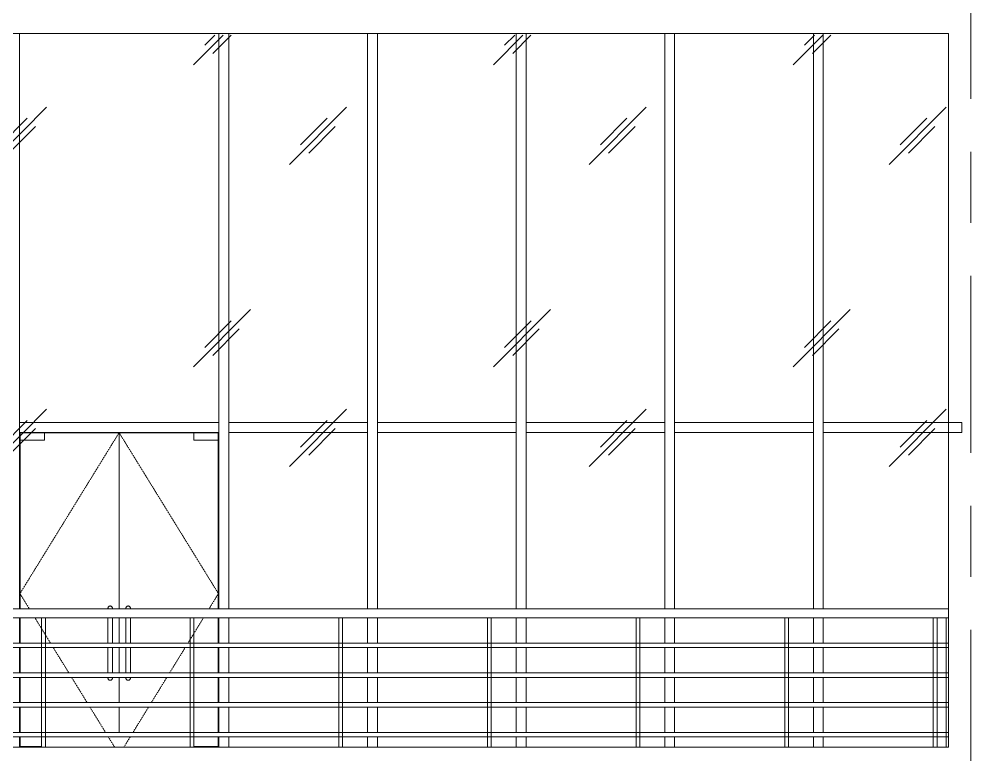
# Model space of a CAD drawing. Header units: millimetres. Extents: x -2100 to 124761, y -10432 to 93550.
# Drawn here: x 102608 to 109111, y 5500 to 10446 of the extents above; entities that cross this region are included whole.
import ezdxf

# ---------------------------------------------------------------- set-up
doc = ezdxf.new("R2010")
doc.units = ezdxf.units.MM
doc.linetypes.add('Centre', pattern=[31.75, 6.35, -4.7625, 15.875, -4.7625])
doc.linetypes.add('Dash 1_16_', pattern=[3.175, 1.5875, -1.5875])
for name, color, linetype, lineweight in [('A-DOOR-GLAZ', 152, 'Continuous', 5), ('A-GLAZ-CWMG', 55, 'Continuous', 5), ('CUA', 31, 'Continuous', 9), ('KINH', 152, 'Continuous', 5), ('NET THAY 1', 41, 'Continuous', 5), ('NET THAY 2', 55, 'Continuous', 5), ('NET-THAY', 2, 'Continuous', 9), ('TRUC', 225, 'Continuous', 5)]:
    doc.layers.add(name, color=color, linetype=linetype, lineweight=lineweight)

# ---------------------------------------------------------------- blocks, each defined once
blk = doc.blocks.new('CUA KINH BAN LE SAN MO 2 HUONG - Type 1-1982843-MẶT ĐỨNG TRỤC Q-A')
at = {"layer": 'A-DOOR-GLAZ'}
for p, q in [((-17847.3, 7615.7), (-17847.3, 6479.6)), ((-17181.1, 7665.7), (-17682.3, 7665.7)), ((-17181.1, 6479.4), (-17181.1, 7665.7)), ((-16678.9, 7665.7), (-17180.1, 7665.7)), ((-17180.1, 7665.7), (-17180.1, 6479.4)), ((-16513.9, 6479.5), (-16513.9, 7615.7)), ((-17847.3, 6420.1), (-17847.3, 6249.5)), ((-17181.1, 6249.5), (-17181.1, 6420.3)), ((-17180.1, 6420.3), (-17180.1, 6249.5)), ((-16513.9, 6249.5), (-16513.9, 6420.1)), ((-17847.3, 6220.5), (-17847.3, 6049.5)), ((-17181.1, 6049.5), (-17181.1, 6220.5)), ((-17180.1, 6220.5), (-17180.1, 6049.5)), ((-16513.9, 6049.5), (-16513.9, 6220.5)), ((-17847.3, 6020.5), (-17847.3, 5849.5)), ((-17181.1, 5849.5), (-17181.1, 6020.5)), ((-17180.1, 6020.5), (-17180.1, 5849.5)), ((-16513.9, 5849.5), (-16513.9, 6020.5)), ((-17847.3, 5820.5), (-17847.3, 5649.5)), ((-17181.1, 5649.5), (-17181.1, 5820.5)), ((-17180.1, 5820.5), (-17180.1, 5649.5)), ((-16513.9, 5649.5), (-16513.9, 5820.5)), ((-17847.3, 5620.5), (-17847.3, 5555)), ((-16513.9, 5555), (-16513.9, 5620.5))]:
    blk.add_line(p, q, dxfattribs=at)
at = {"layer": 'CUA', "lineweight": 5}
for p, q in [((-17848.3, 6479.6), (-17848.3, 7666.7)), ((-17848.3, 7666.7), (-16512.9, 7666.7)), ((-17682.3, 7665.7), (-17847.3, 7665.7)), ((-17847.3, 7665.7), (-17847.3, 7615.7)), ((-17847.3, 7615.7), (-17682.3, 7615.7)), ((-17682.3, 7615.7), (-17682.3, 7665.7)), ((-16513.9, 7665.7), (-16678.9, 7665.7)), ((-16678.9, 7665.7), (-16678.9, 7615.7)), ((-16678.9, 7615.7), (-16513.9, 7615.7)), ((-16513.9, 7615.7), (-16513.9, 7665.7)), ((-16512.9, 7666.7), (-16512.9, 6479.5)), ((-17848.3, 6249.5), (-17848.3, 6420.1)), ((-17256.1, 6420.7), (-17256.1, 6249.5)), ((-17226.1, 6249.5), (-17226.1, 6420.3)), ((-17135.1, 6420.3), (-17135.1, 6249.5)), ((-17105.1, 6249.5), (-17105.1, 6420.7)), ((-16512.9, 6420.1), (-16512.9, 6249.5)), ((-17848.3, 6049.5), (-17848.3, 6220.5)), ((-17256.1, 6220.5), (-17256.1, 6050)), ((-17226.1, 6050), (-17226.1, 6220.5)), ((-17135.1, 6220.5), (-17135.1, 6050)), ((-17105.1, 6050), (-17105.1, 6220.5)), ((-16512.9, 6220.5), (-16512.9, 6049.5)), ((-17848.3, 5849.5), (-17848.3, 6020.5)), ((-16512.9, 6020.5), (-16512.9, 5849.5)), ((-17848.3, 5649.5), (-17848.3, 5820.5)), ((-16512.9, 5820.5), (-16512.9, 5649.5)), ((-17848.3, 5550.1), (-17848.3, 5620.5)), ((-16512.9, 5620.5), (-16512.9, 5550.1)), ((-17847.3, 5555), (-17847.3, 5550.1)), ((-17702.4, 5555), (-17847.3, 5555)), ((-16513.9, 5555), (-16677.4, 5555)), ((-16513.9, 5550.1), (-16513.9, 5555))]:
    blk.add_line(p, q, dxfattribs=at)
at = {"layer": 'CUA', "linetype": 'Dash 1_16_', "lineweight": 5}
for points in [[(-17784.5, 6480), (-17848.3, 6583.3), (-17181.1, 7665.7), (-16512.9, 6583.3), (-16576.6, 6480)], [(-17642.7, 6250), (-17747.5, 6420)], [(-16613.5, 6420), (-16718.2, 6250)], [(-17519.3, 6050), (-17624.2, 6220)], [(-16736.7, 6220), (-16841.4, 6050)], [(-17396, 5850), (-17500.8, 6020)], [(-16859.9, 6020), (-16964.6, 5850)], [(-17272.6, 5650), (-17377.5, 5820)], [(-16983, 5820), (-17087.7, 5650)], [(-17210.9, 5550), (-17254.1, 5620)], [(-17106.2, 5620), (-17149.3, 5550)]]:
    blk.add_lwpolyline(points, dxfattribs=at)
at = {"layer": 'CUA', "lineweight": 5, "flags": 128}
for points in [[(-17256.1, 6485.6), (-17256.1, 6486.2), (-17256, 6486.8), (-17255.9, 6487.4), (-17255.8, 6488), (-17255.7, 6488.6), (-17255.5, 6489.1), (-17255.3, 6489.7), (-17255.1, 6490.3), (-17254.9, 6490.8), (-17254.7, 6491.4), (-17254.4, 6491.9), (-17254.1, 6492.5), (-17253.8, 6493), (-17253.5, 6493.5), (-17253.1, 6494), (-17252.8, 6494.4), (-17252.4, 6494.9), (-17252, 6495.3), (-17251.6, 6495.8), (-17251.1, 6496.2), (-17250.7, 6496.6), (-17250.2, 6496.9), (-17249.7, 6497.3), (-17249.2, 6497.6), (-17248.7, 6497.9), (-17248.2, 6498.2), (-17247.6, 6498.5), (-17247.1, 6498.8), (-17246.5, 6499), (-17246, 6499.2), (-17245.4, 6499.4), (-17244.8, 6499.5), (-17244.2, 6499.7), (-17243.7, 6499.8), (-17243.1, 6499.9), (-17242.5, 6499.9), (-17241.9, 6500), (-17241.3, 6500), (-17241.1, 6500)], [(-17256.1, 6481.5), (-17256.1, 6482.1), (-17256.1, 6482.6), (-17256.1, 6483.1), (-17256.1, 6483.5), (-17256.1, 6483.9), (-17256.1, 6484.2), (-17256.1, 6484.5), (-17256.1, 6484.7), (-17256.1, 6484.9), (-17256.1, 6485), (-17256.1, 6485)], [(-17256.1, 6485), (-17256.1, 6485), (-17256.1, 6484.9), (-17256.1, 6484.7), (-17256.1, 6484.6), (-17256.1, 6484.3), (-17256.1, 6484), (-17256.1, 6483.6), (-17256.1, 6483.2), (-17256.1, 6482.8), (-17256.1, 6482.2), (-17256.1, 6481.7), (-17256.1, 6481), (-17256.1, 6480.4), (-17256.1, 6479.7)], [(-17241.1, 6500), (-17240.5, 6500), (-17239.9, 6500), (-17239.3, 6499.9), (-17238.7, 6499.8), (-17238.1, 6499.7), (-17237.5, 6499.6), (-17237, 6499.4), (-17236.4, 6499.2), (-17235.8, 6499), (-17235.3, 6498.8), (-17234.7, 6498.6), (-17234.2, 6498.3), (-17233.6, 6498), (-17233.1, 6497.7), (-17232.6, 6497.4), (-17232.1, 6497), (-17231.7, 6496.7), (-17231.2, 6496.3), (-17230.8, 6495.9), (-17230.3, 6495.5), (-17229.9, 6495), (-17229.5, 6494.6), (-17229.2, 6494.1), (-17228.8, 6493.6), (-17228.5, 6493.1), (-17228.2, 6492.6), (-17227.9, 6492.1), (-17227.6, 6491.5), (-17227.4, 6491), (-17227.1, 6490.4), (-17226.9, 6489.9), (-17226.7, 6489.3), (-17226.6, 6488.7), (-17226.4, 6488.1), (-17226.3, 6487.5), (-17226.2, 6487), (-17226.2, 6486.4), (-17226.1, 6485.8), (-17226.1, 6485.2)], [(-17226.1, 6485), (-17226.1, 6484.9), (-17226.1, 6484.7), (-17226.1, 6484.6), (-17226.1, 6484.3), (-17226.1, 6484), (-17226.1, 6483.6), (-17226.1, 6483.2), (-17226.1, 6482.8), (-17226.1, 6482.2), (-17226.1, 6481.7)], [(-17226.1, 6479.5), (-17226.1, 6480.2), (-17226.1, 6480.9), (-17226.1, 6481.5), (-17226.1, 6482.1), (-17226.1, 6482.6), (-17226.1, 6483.1), (-17226.1, 6483.5), (-17226.1, 6483.9), (-17226.1, 6484.2), (-17226.1, 6484.5), (-17226.1, 6484.7), (-17226.1, 6484.9), (-17226.1, 6485), (-17226.1, 6485)], [(-17135.1, 6485.6), (-17135.1, 6486.2), (-17135, 6486.8), (-17134.9, 6487.4), (-17134.8, 6488), (-17134.7, 6488.6), (-17134.5, 6489.1), (-17134.3, 6489.7), (-17134.1, 6490.3), (-17133.9, 6490.8), (-17133.7, 6491.4), (-17133.4, 6491.9), (-17133.1, 6492.5), (-17132.8, 6493), (-17132.5, 6493.5), (-17132.1, 6494), (-17131.8, 6494.4), (-17131.4, 6494.9), (-17131, 6495.3), (-17130.6, 6495.8), (-17130.1, 6496.2), (-17129.7, 6496.6), (-17129.2, 6496.9), (-17128.7, 6497.3), (-17128.2, 6497.6), (-17127.7, 6497.9), (-17127.2, 6498.2), (-17126.6, 6498.5), (-17126.1, 6498.8), (-17125.5, 6499), (-17125, 6499.2), (-17124.4, 6499.4), (-17123.8, 6499.5), (-17123.2, 6499.7), (-17122.7, 6499.8), (-17122.1, 6499.9), (-17121.5, 6499.9), (-17120.9, 6500), (-17120.3, 6500), (-17120.1, 6500)], [(-17135.1, 6481.5), (-17135.1, 6482.1), (-17135.1, 6482.6), (-17135.1, 6483.1), (-17135.1, 6483.5), (-17135.1, 6483.9), (-17135.1, 6484.2), (-17135.1, 6484.5), (-17135.1, 6484.7), (-17135.1, 6484.9), (-17135.1, 6485), (-17135.1, 6485)], [(-17135.1, 6485), (-17135.1, 6485), (-17135.1, 6484.9), (-17135.1, 6484.7), (-17135.1, 6484.6), (-17135.1, 6484.3), (-17135.1, 6484), (-17135.1, 6483.6), (-17135.1, 6483.2), (-17135.1, 6482.8), (-17135.1, 6482.2), (-17135.1, 6481.7), (-17135.1, 6481), (-17135.1, 6480.4), (-17135.1, 6479.7)], [(-17120.1, 6500), (-17119.5, 6500), (-17118.9, 6500), (-17118.3, 6499.9), (-17117.7, 6499.8), (-17117.1, 6499.7), (-17116.5, 6499.6), (-17116, 6499.4), (-17115.4, 6499.2), (-17114.8, 6499), (-17114.3, 6498.8), (-17113.7, 6498.6), (-17113.2, 6498.3), (-17112.6, 6498), (-17112.1, 6497.7), (-17111.6, 6497.4), (-17111.1, 6497), (-17110.7, 6496.7), (-17110.2, 6496.3), (-17109.8, 6495.9), (-17109.3, 6495.5), (-17108.9, 6495), (-17108.5, 6494.6), (-17108.2, 6494.1), (-17107.8, 6493.6), (-17107.5, 6493.1), (-17107.2, 6492.6), (-17106.9, 6492.1), (-17106.6, 6491.5), (-17106.4, 6491), (-17106.1, 6490.4), (-17105.9, 6489.9), (-17105.7, 6489.3), (-17105.6, 6488.7), (-17105.4, 6488.1), (-17105.3, 6487.5), (-17105.2, 6487), (-17105.2, 6486.4), (-17105.1, 6485.8), (-17105.1, 6485.2)], [(-17105.1, 6485), (-17105.1, 6484.9), (-17105.1, 6484.7), (-17105.1, 6484.6), (-17105.1, 6484.3), (-17105.1, 6484), (-17105.1, 6483.6), (-17105.1, 6483.2), (-17105.1, 6482.8), (-17105.1, 6482.2), (-17105.1, 6481.7)], [(-17105.1, 6479.5), (-17105.1, 6480.2), (-17105.1, 6480.9), (-17105.1, 6481.5), (-17105.1, 6482.1), (-17105.1, 6482.6), (-17105.1, 6483.1), (-17105.1, 6483.5), (-17105.1, 6483.9), (-17105.1, 6484.2), (-17105.1, 6484.5), (-17105.1, 6484.7), (-17105.1, 6484.9), (-17105.1, 6485), (-17105.1, 6485)], [(-17256.1, 6019.8), (-17256.1, 6019.1), (-17256.1, 6018.5), (-17256.1, 6017.9), (-17256.1, 6017.4), (-17256.1, 6016.9), (-17256.1, 6016.5), (-17256.1, 6016.1), (-17256.1, 6015.8), (-17256.1, 6015.5), (-17256.1, 6015.3), (-17256.1, 6015.1), (-17256.1, 6015), (-17256.1, 6015)], [(-17256.1, 6015), (-17256.1, 6015.1), (-17256.1, 6015.3), (-17256.1, 6015.4), (-17256.1, 6015.7), (-17256.1, 6016), (-17256.1, 6016.4), (-17256.1, 6016.8), (-17256.1, 6017.2), (-17256.1, 6017.8), (-17256.1, 6018.3)], [(-17241.1, 6000), (-17241.7, 6000), (-17242.3, 6000), (-17242.9, 6000.1), (-17243.5, 6000.2), (-17244.1, 6000.3), (-17244.7, 6000.4), (-17245.2, 6000.6), (-17245.8, 6000.8), (-17246.4, 6001), (-17246.9, 6001.2), (-17247.5, 6001.4), (-17248, 6001.7), (-17248.6, 6002), (-17249.1, 6002.3), (-17249.6, 6002.6), (-17250.1, 6003), (-17250.5, 6003.3), (-17251, 6003.7), (-17251.4, 6004.1), (-17251.9, 6004.5), (-17252.3, 6005), (-17252.7, 6005.4), (-17253, 6005.9), (-17253.4, 6006.4), (-17253.7, 6006.9), (-17254, 6007.4), (-17254.3, 6007.9), (-17254.6, 6008.5), (-17254.9, 6009), (-17255.1, 6009.6), (-17255.3, 6010.1), (-17255.5, 6010.7), (-17255.6, 6011.3), (-17255.8, 6011.9), (-17255.9, 6012.5), (-17256, 6013), (-17256, 6013.6), (-17256.1, 6014.2), (-17256.1, 6014.8)], [(-17226.1, 6014.4), (-17226.2, 6013.8), (-17226.2, 6013.2), (-17226.3, 6012.6), (-17226.4, 6012), (-17226.5, 6011.4), (-17226.7, 6010.9), (-17226.9, 6010.3), (-17227.1, 6009.7), (-17227.3, 6009.2), (-17227.5, 6008.6), (-17227.8, 6008.1), (-17228.1, 6007.5), (-17228.4, 6007), (-17228.7, 6006.5), (-17229.1, 6006), (-17229.4, 6005.6), (-17229.8, 6005.1), (-17230.2, 6004.7), (-17230.7, 6004.2), (-17231.1, 6003.8), (-17231.5, 6003.4), (-17232, 6003.1), (-17232.5, 6002.7), (-17233, 6002.4), (-17233.5, 6002.1), (-17234, 6001.8), (-17234.6, 6001.5), (-17235.1, 6001.2), (-17235.7, 6001), (-17236.2, 6000.8), (-17236.8, 6000.6), (-17237.4, 6000.5), (-17238, 6000.3), (-17238.6, 6000.2), (-17239.1, 6000.1), (-17239.7, 6000.1), (-17240.3, 6000), (-17240.9, 6000), (-17241.1, 6000)], [(-17226.1, 6015), (-17226.1, 6015), (-17226.1, 6015.1), (-17226.1, 6015.3), (-17226.1, 6015.4), (-17226.1, 6015.7), (-17226.1, 6016), (-17226.1, 6016.4), (-17226.1, 6016.8), (-17226.1, 6017.2), (-17226.1, 6017.8), (-17226.1, 6018.3), (-17226.1, 6019), (-17226.1, 6019.6), (-17226.1, 6020.3)], [(-17226.1, 6018.5), (-17226.1, 6017.9), (-17226.1, 6017.4), (-17226.1, 6016.9), (-17226.1, 6016.5), (-17226.1, 6016.1), (-17226.1, 6015.8), (-17226.1, 6015.5), (-17226.1, 6015.3), (-17226.1, 6015.1), (-17226.1, 6015), (-17226.1, 6015)], [(-17135.1, 6019.8), (-17135.1, 6019.1), (-17135.1, 6018.5), (-17135.1, 6017.9), (-17135.1, 6017.4), (-17135.1, 6016.9), (-17135.1, 6016.5), (-17135.1, 6016.1), (-17135.1, 6015.8), (-17135.1, 6015.5), (-17135.1, 6015.3), (-17135.1, 6015.1), (-17135.1, 6015), (-17135.1, 6015)], [(-17135.1, 6015), (-17135.1, 6015.1), (-17135.1, 6015.3), (-17135.1, 6015.4), (-17135.1, 6015.7), (-17135.1, 6016), (-17135.1, 6016.4), (-17135.1, 6016.8), (-17135.1, 6017.2), (-17135.1, 6017.8), (-17135.1, 6018.3)], [(-17120.1, 6000), (-17120.7, 6000), (-17121.3, 6000), (-17121.9, 6000.1), (-17122.5, 6000.2), (-17123.1, 6000.3), (-17123.7, 6000.4), (-17124.2, 6000.6), (-17124.8, 6000.8), (-17125.4, 6001), (-17125.9, 6001.2), (-17126.5, 6001.4), (-17127, 6001.7), (-17127.6, 6002), (-17128.1, 6002.3), (-17128.6, 6002.6), (-17129.1, 6003), (-17129.5, 6003.3), (-17130, 6003.7), (-17130.4, 6004.1), (-17130.9, 6004.5), (-17131.3, 6005), (-17131.7, 6005.4), (-17132, 6005.9), (-17132.4, 6006.4), (-17132.7, 6006.9), (-17133, 6007.4), (-17133.3, 6007.9), (-17133.6, 6008.5), (-17133.9, 6009), (-17134.1, 6009.6), (-17134.3, 6010.1), (-17134.5, 6010.7), (-17134.6, 6011.3), (-17134.8, 6011.9), (-17134.9, 6012.5), (-17135, 6013), (-17135, 6013.6), (-17135.1, 6014.2), (-17135.1, 6014.8)], [(-17105.1, 6014.4), (-17105.2, 6013.8), (-17105.2, 6013.2), (-17105.3, 6012.6), (-17105.4, 6012), (-17105.5, 6011.4), (-17105.7, 6010.9), (-17105.9, 6010.3), (-17106.1, 6009.7), (-17106.3, 6009.2), (-17106.5, 6008.6), (-17106.8, 6008.1), (-17107.1, 6007.5), (-17107.4, 6007), (-17107.7, 6006.5), (-17108.1, 6006), (-17108.4, 6005.6), (-17108.8, 6005.1), (-17109.2, 6004.7), (-17109.7, 6004.2), (-17110.1, 6003.8), (-17110.5, 6003.4), (-17111, 6003.1), (-17111.5, 6002.7), (-17112, 6002.4), (-17112.5, 6002.1), (-17113, 6001.8), (-17113.6, 6001.5), (-17114.1, 6001.2), (-17114.7, 6001), (-17115.2, 6000.8), (-17115.8, 6000.6), (-17116.4, 6000.5), (-17117, 6000.3), (-17117.6, 6000.2), (-17118.1, 6000.1), (-17118.7, 6000.1), (-17119.3, 6000), (-17119.9, 6000), (-17120.1, 6000)], [(-17105.1, 6015), (-17105.1, 6015), (-17105.1, 6015.1), (-17105.1, 6015.3), (-17105.1, 6015.4), (-17105.1, 6015.7), (-17105.1, 6016), (-17105.1, 6016.4), (-17105.1, 6016.8), (-17105.1, 6017.2), (-17105.1, 6017.8), (-17105.1, 6018.3), (-17105.1, 6019), (-17105.1, 6019.6), (-17105.1, 6020.3)], [(-17105.1, 6018.5), (-17105.1, 6017.9), (-17105.1, 6017.4), (-17105.1, 6016.9), (-17105.1, 6016.5), (-17105.1, 6016.1), (-17105.1, 6015.8), (-17105.1, 6015.5), (-17105.1, 6015.3), (-17105.1, 6015.1), (-17105.1, 6015), (-17105.1, 6015)]]:
    blk.add_lwpolyline(points, dxfattribs=at)
at = {"layer": 'CUA', "lineweight": 5}
for centre, start, end in [((-17241.1, 6485), 0, 180), ((-17241.1, 6485), 90, 195), ((-17241.1, 6485), 345, 90), ((-17120.1, 6485), 0, 180), ((-17120.1, 6485), 90, 195), ((-17120.1, 6485), 345, 90), ((-17241.1, 6015), 165, 270), ((-17241.1, 6015), 180, 0), ((-17241.1, 6015), 270, 15), ((-17120.1, 6015), 165, 270), ((-17120.1, 6015), 180, 0), ((-17120.1, 6015), 270, 15)]:
    blk.add_arc(centre, 15, start, end, dxfattribs=at)
blk = doc.blocks.new('Railing - 25mm-1272275-MẶT ĐỨNG TRỤC Q-A')
at = {"layer": 'NET THAY 2'}
for p, q in [((-11702.4, 6419.8), (-11702.4, 5550)), ((-11689.9, 6419.8), (-11702.4, 6419.8)), ((-11677.4, 6419.8), (-11689.9, 6419.8)), ((-11677.4, 5550), (-11677.4, 6419.8))]:
    blk.add_line(p, q, dxfattribs=at)
blk = doc.blocks.new('Railing - 25mm-V171-MẶT ĐỨNG TRỤC Q-A')
at = {"layer": 'NET THAY 2'}
for p, q in [((-11615.4, 6419.8), (-11615.4, 5550)), ((-11602.9, 6419.8), (-11615.4, 6419.8)), ((-11599.8, 6419.8), (-11602.9, 6419.8))]:
    blk.add_line(p, q, dxfattribs=at)
blk = doc.blocks.new('Railing - Railing-1285988-MẶT ĐỨNG TRỤC Q-A')
at = {"layer": 'NET THAY 1'}
for p, q in [((-11599.9, 6250), (-21689.9, 6250)), ((-21689.9, 6220), (-11599.9, 6220)), ((-11599.9, 6050), (-21689.9, 6050)), ((-21689.9, 6020), (-11599.9, 6020)), ((-11599.9, 5850), (-21689.9, 5850)), ((-21689.9, 5820), (-11599.9, 5820)), ((-11599.9, 5650), (-21689.9, 5650)), ((-21689.9, 5620), (-11599.9, 5620))]:
    blk.add_line(p, q, dxfattribs=at)
for name, p in [('Railing - 25mm-1272275-MẶT ĐỨNG TRỤC Q-A', (-6000, 0)), ('Railing - 25mm-1272275-MẶT ĐỨNG TRỤC Q-A', (-5000, 0)), ('Railing - 25mm-1272275-MẶT ĐỨNG TRỤC Q-A', (-4000, 0)), ('Railing - 25mm-1272275-MẶT ĐỨNG TRỤC Q-A', (-3000, 0)), ('Railing - 25mm-1272275-MẶT ĐỨNG TRỤC Q-A', (-2000, 0)), ('Railing - 25mm-1272275-MẶT ĐỨNG TRỤC Q-A', (-1000, 0)), ('Railing - 25mm-1272275-MẶT ĐỨNG TRỤC Q-A', (0, 0)), ('Railing - 25mm-V171-MẶT ĐỨNG TRỤC Q-A', (0, 0))]:
    blk.add_blockref(name, p)
blk = doc.blocks.new('Top Rail Type - Top Rail_Internal_-1285991-MẶT ĐỨNG TRỤC Q-A')
at = {"layer": 'NET THAY 1'}
for p, q in [((-11599.9, 6480), (-21689.9, 6480)), ((-21689.9, 6420), (-11599.9, 6420))]:
    blk.add_line(p, q, dxfattribs=at)
blk = doc.blocks.new('Rectangular Mullion - Rectangular Mullion-1978487-MẶT ĐỨNG TRỤC Q-A')
at = {"layer": 'A-GLAZ-CWMG'}
for p, q in [((-12509.6, 10350), (-12509.6, 6479.4)), ((-12442.9, 10350), (-12442.9, 6479.3)), ((-12509.6, 6420.5), (-12509.6, 6249.5)), ((-12442.9, 6421.3), (-12442.9, 6250)), ((-12509.6, 6220.6), (-12509.6, 6049.5)), ((-12442.9, 6220), (-12442.9, 6050)), ((-12509.6, 6020.6), (-12509.6, 5849.5)), ((-12442.9, 6020), (-12442.9, 5850)), ((-12509.6, 5820.6), (-12509.6, 5649.5)), ((-12442.9, 5820), (-12442.9, 5650)), ((-12509.6, 5620.6), (-12509.6, 5550.1)), ((-12442.9, 5620), (-12442.9, 5550.1))]:
    blk.add_line(p, q, dxfattribs=at)
blk = doc.blocks.new('Rectangular Mullion - Rectangular Mullion-V194-MẶT ĐỨNG TRỤC Q-A')
at = {"layer": 'A-GLAZ-CWMG'}
for p, q in [((-13509.6, 10350), (-13509.6, 6479.6)), ((-13442.9, 10350), (-13442.9, 6479.5)), ((-13509.6, 6420.3), (-13509.6, 6249.5)), ((-13442.9, 6420.4), (-13442.9, 6249.5)), ((-13509.6, 6220.8), (-13509.6, 6049.5)), ((-13442.9, 6220.8), (-13442.9, 6049.5)), ((-13509.6, 6020.8), (-13509.6, 5849.5)), ((-13442.9, 6020.8), (-13442.9, 5849.5)), ((-13509.6, 5820.8), (-13509.6, 5649.5)), ((-13442.9, 5820.8), (-13442.9, 5649.5)), ((-13509.6, 5620.8), (-13509.6, 5550.1)), ((-13442.9, 5620.8), (-13442.9, 5550.1))]:
    blk.add_line(p, q, dxfattribs=at)
blk = doc.blocks.new('Rectangular Mullion - Rectangular Mullion-V195-MẶT ĐỨNG TRỤC Q-A')
at = {"layer": 'A-GLAZ-CWMG'}
for p, q in [((-14509.6, 10350), (-14509.6, 6479.9)), ((-14442.9, 10350), (-14442.9, 6479.5)), ((-14509.6, 6420.2), (-14509.6, 6249.5)), ((-14442.9, 6420.6), (-14442.9, 6249.5)), ((-14509.6, 6220.9), (-14509.6, 6049.5)), ((-14442.9, 6220.9), (-14442.9, 6049.5)), ((-14509.6, 6020.9), (-14509.6, 5849.5)), ((-14442.9, 6020.9), (-14442.9, 5849.5)), ((-14509.6, 5820.9), (-14509.6, 5649.5)), ((-14442.9, 5820.9), (-14442.9, 5649.5)), ((-14509.6, 5620.9), (-14509.6, 5550.1)), ((-14442.9, 5620.9), (-14442.9, 5550.1))]:
    blk.add_line(p, q, dxfattribs=at)
blk = doc.blocks.new('Rectangular Mullion - Rectangular Mullion-V196-MẶT ĐỨNG TRỤC Q-A')
at = {"layer": 'A-GLAZ-CWMG'}
for p, q in [((-15509.6, 10350), (-15509.6, 6479.8)), ((-15442.9, 10350), (-15442.9, 6479.9)), ((-15509.6, 6420.2), (-15509.6, 6249.5)), ((-15442.9, 6420.7), (-15442.9, 6249.5)), ((-15509.6, 6220.5), (-15509.6, 6049.5)), ((-15442.9, 6220.5), (-15442.9, 6049.5)), ((-15509.6, 6020.5), (-15509.6, 5849.5)), ((-15442.9, 6020.5), (-15442.9, 5849.5)), ((-15509.6, 5820.5), (-15509.6, 5649.5)), ((-15442.9, 5820.5), (-15442.9, 5649.5)), ((-15509.6, 5620.5), (-15509.6, 5550.1)), ((-15442.9, 5620.5), (-15442.9, 5550.1))]:
    blk.add_line(p, q, dxfattribs=at)
blk = doc.blocks.new('Rectangular Mullion - Rectangular Mullion-V197-MẶT ĐỨNG TRỤC Q-A')
at = {"layer": 'A-GLAZ-CWMG'}
for p, q in [((-16509.6, 10350), (-16509.6, 6479.5)), ((-16442.9, 10350), (-16442.9, 6479.6)), ((-16509.6, 6420.1), (-16509.6, 6249.5)), ((-16442.9, 6420.2), (-16442.9, 6249.5)), ((-16509.6, 6220.5), (-16509.6, 6049.5)), ((-16442.9, 6220.5), (-16442.9, 6049.5)), ((-16509.6, 6020.5), (-16509.6, 5849.5)), ((-16442.9, 6020.5), (-16442.9, 5849.5)), ((-16509.6, 5820.5), (-16509.6, 5649.5)), ((-16442.9, 5820.5), (-16442.9, 5649.5)), ((-16509.6, 5620.5), (-16509.6, 5550.1)), ((-16442.9, 5620.5), (-16442.9, 5550.1))]:
    blk.add_line(p, q, dxfattribs=at)
blk = doc.blocks.new('Rectangular Mullion - Rectangular Mullion-V198-MẶT ĐỨNG TRỤC Q-A')
at = {"layer": 'A-GLAZ-CWMG'}
for p, q in [((-17918.3, 10350), (-17918.3, 6480)), ((-17851.6, 10350), (-17851.6, 6479.7)), ((-17918.3, 6420), (-17918.3, 6249.5)), ((-17851.6, 6420), (-17851.6, 6249.5)), ((-17918.3, 6220.5), (-17918.3, 6049.5)), ((-17851.6, 6220.5), (-17851.6, 6049.5)), ((-17918.3, 6020.5), (-17918.3, 5849.5)), ((-17851.6, 6020.5), (-17851.6, 5849.5)), ((-17918.3, 5820.5), (-17918.3, 5649.5)), ((-17851.6, 5820.5), (-17851.6, 5649.5)), ((-17918.3, 5620.5), (-17918.3, 5550.1)), ((-17851.6, 5620.5), (-17851.6, 5550.1))]:
    blk.add_line(p, q, dxfattribs=at)
blk = doc.blocks.new('Rectangular Mullion - Rectangular Mullion-V177-MẶT ĐỨNG TRỤC Q-A')
at = {"layer": 'A-GLAZ-CWMG'}
for p, q in [((-2248.1, 13166.7), (-2248.1, 13233.3)), ((-1314.7, 13233.3), (-2248.1, 13233.3)), ((-1314.7, 13233.3), (-1314.7, 13166.7)), ((-1314.7, 13166.7), (-2248.1, 13166.7))]:
    blk.add_line(p, q, dxfattribs=at)

msp = doc.modelspace()

# ---------------------------------------------------------------- hatches: boundary and pattern name
at = {"layer": 'KINH'}
h = msp.add_hatch(dxfattribs=at)
h.set_pattern_fill('FP_11', color=256, angle=180, style=0, pattern_type=2)
h.set_pattern_definition([(225.204, (104677.7, 19938.9), (-0.002, -2032), [252.7, -2610.8]), (225.204, (104732.5, 19883.7), (-0.002, -2032), [252.7, -2610.8]), (225.204, (104807.8, 20014.7), (-0.002, -2032), [544.27, -2319.24]), (225.204, (106049.7, 18577.4), (-0.002, -2032), [252.7, -2610.8]), (225.204, (106104.4, 18522.3), (-0.002, -2032), [252.7, -2610.8]), (225.204, (106179.8, 18653.3), (-0.002, -2032), [544.27, -2319.24])])
h.paths.add_polyline_path([(89457.6, 10340.4), (89457.6, 5738.1), (98760.6, 5738.1), (98770.6, 6480), (109210.6, 6480), (109210.6, 5738.1), (120457.6, 5738.1), (120457.6, 10340.4)])

# ---------------------------------------------------------------- linework, layer by layer
at = {"layer": 'A-GLAZ-CWMG'}
for p, q in [((102608.9, 7666.7), (102608.9, 7733.3)), ((103950.9, 7733.3), (102608.9, 7733.3)), ((103950.9, 7733.3), (103950.9, 7666.7)), ((103950.9, 7666.7), (102608.9, 7666.7))]:
    msp.add_line(p, q, dxfattribs=at)
at = {"layer": 'NET-THAY'}
for p, q in [((98760.6, 10350), (108860.6, 10350)), ((108860.6, 5550), (108860.6, 10350)), ((108860.6, 5550), (98760.6, 5550))]:
    msp.add_line(p, q, dxfattribs=at)
at = {"layer": 'TRUC', "linetype": 'Centre', "ltscale": 75}
msp.add_line((109010.6, -5209.7), (109010.6, 93540.4), dxfattribs=at)

# ---------------------------------------------------------------- block references
at = {"layer": 'A-GLAZ-CWMG'}
for name, p in [('Rectangular Mullion - Rectangular Mullion-V198-MẶT ĐỨNG TRỤC Q-A', (120460.5, 0)), ('Rectangular Mullion - Rectangular Mullion-V197-MẶT ĐỨNG TRỤC Q-A', (120460.5, 0)), ('Rectangular Mullion - Rectangular Mullion-V196-MẶT ĐỨNG TRỤC Q-A', (120460.5, 0)), ('Rectangular Mullion - Rectangular Mullion-V195-MẶT ĐỨNG TRỤC Q-A', (120460.5, 0)), ('Rectangular Mullion - Rectangular Mullion-V194-MẶT ĐỨNG TRỤC Q-A', (120460.5, 0)), ('Rectangular Mullion - Rectangular Mullion-1978487-MẶT ĐỨNG TRỤC Q-A', (120460.5, 0)), ('Rectangular Mullion - Rectangular Mullion-V177-MẶT ĐỨNG TRỤC Q-A', (106265.6, -5500)), ('Rectangular Mullion - Rectangular Mullion-V177-MẶT ĐỨNG TRỤC Q-A', (107265.6, -5500)), ('Rectangular Mullion - Rectangular Mullion-V177-MẶT ĐỨNG TRỤC Q-A', (108265.6, -5500)), ('Rectangular Mullion - Rectangular Mullion-V177-MẶT ĐỨNG TRỤC Q-A', (109265.6, -5500)), ('Rectangular Mullion - Rectangular Mullion-V177-MẶT ĐỨNG TRỤC Q-A', (110265.6, -5500))]:
    msp.add_blockref(name, p, dxfattribs=at)
at = {"layer": 'CUA'}
msp.add_blockref('CUA KINH BAN LE SAN MO 2 HUONG - Type 1-1982843-MẶT ĐỨNG TRỤC Q-A', (120460.5, 0), dxfattribs=at)
at = {"layer": 'NET THAY 1'}
for name in ['Top Rail Type - Top Rail_Internal_-1285991-MẶT ĐỨNG TRỤC Q-A', 'Railing - Railing-1285988-MẶT ĐỨNG TRỤC Q-A']:
    msp.add_blockref(name, (120460.5, 0), dxfattribs=at)

doc.saveas('drawing.dxf')
